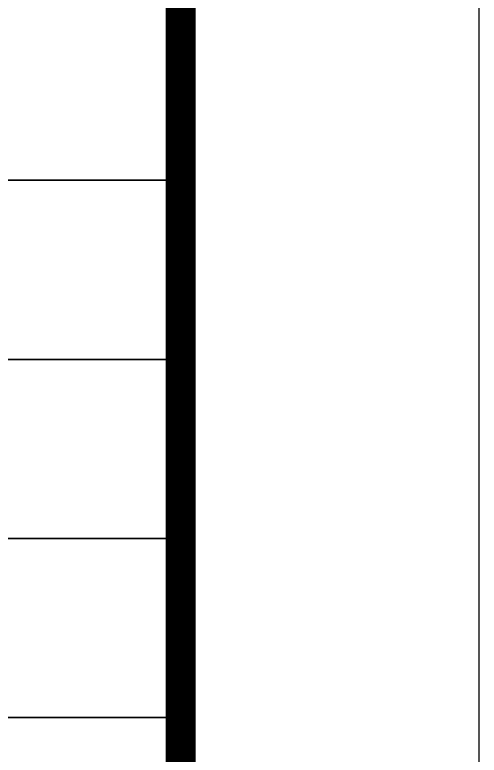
# Model space of a CAD drawing. Extents: x 1109697 to 1467097, y -139975 to 53891.
# Drawn here: x 1360441 to 1361997, y -129599 to -127119 of the extents above; entities that cross this region are included whole.
import ezdxf

# ---------------------------------------------------------------- set-up
doc = ezdxf.new("R2010")
doc.units = 0
doc.header["$LTSCALE"] = 1000
doc.header["$MEASUREMENT"] = 0
doc.layers.add('PUB_TEXT', color=7, linetype='Continuous')
doc.layers.add('PUB_TITLE', color=4, linetype='Continuous')
doc.layers.add('图框', color=4, linetype='Continuous', lineweight=35)

# ---------------------------------------------------------------- blocks, each defined once
blk = doc.blocks.new('图签01')
at = {"layer": '图框', "color": 4}
for p, q in [((1793883, 94064.5), (1797883, 94064.5)), ((1793883, 93464.5), (1797883, 93464.5)), ((1793883, 92864.5), (1797883, 92864.5)), ((1793883, 92264.5), (1797883, 92264.5))]:
    blk.add_line(p, q, dxfattribs=at)

msp = doc.modelspace()

# ---------------------------------------------------------------- linework, layer by layer
at = {"layer": 'PUB_TITLE'}
msp.add_lwpolyline([(1277897, -139975.4), (1361997, -139975.4), (1361997, -80575.4), (1277897, -80575.4)], close=True, dxfattribs=at)
at = {"layer": 'PUB_TITLE', "const_width": 100}
msp.add_lwpolyline([(1280397, -138975.4), (1360997, -138975.4), (1360997, -81575.4), (1280397, -81575.4)], close=True, dxfattribs=at)

# ---------------------------------------------------------------- block references
at = {"layer": 'PUB_TEXT'}
msp.add_blockref('图签01', (-436886, -221737.8), dxfattribs=at)

doc.saveas('drawing.dxf')
